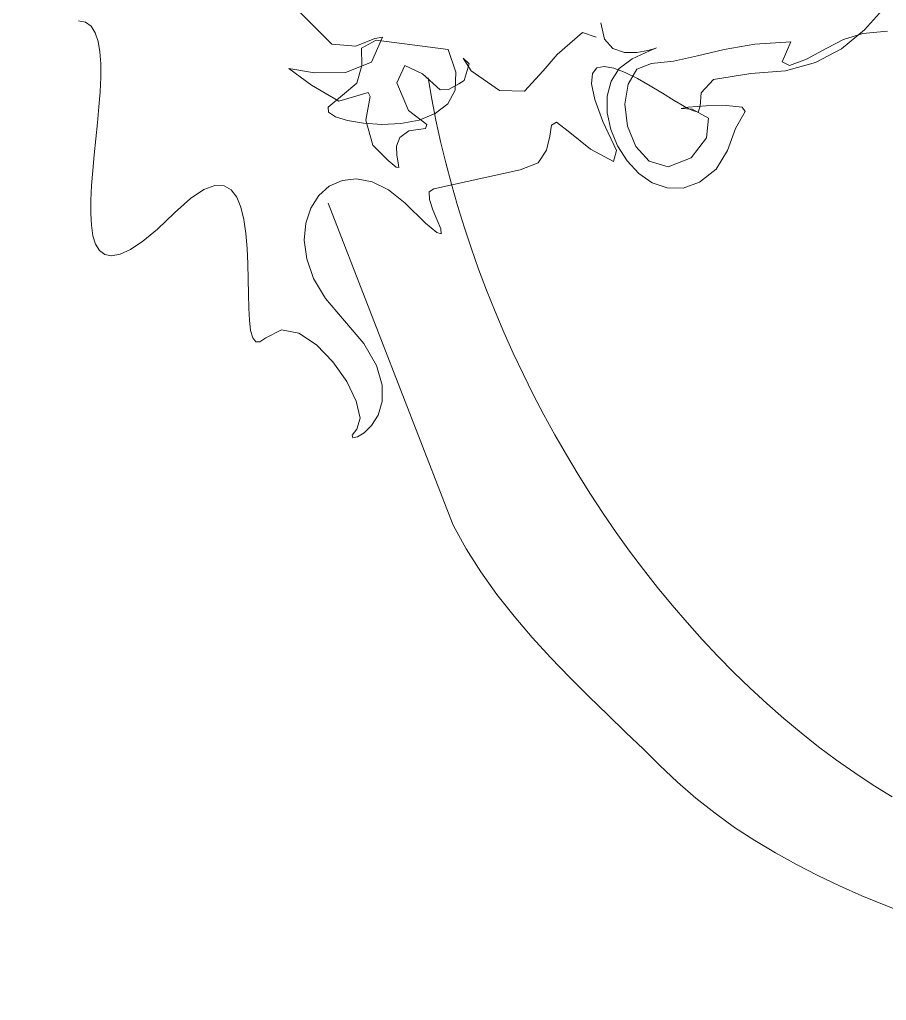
# Model space of a CAD drawing. Header units: centimetres. Extents: x -377343 to 693706, y 194584 to 813780.
# Drawn here: x 185090.48 to 185119.74, y 498796.2 to 498829.31 of the extents above; entities that cross this region are included whole.
import ezdxf

# ---------------------------------------------------------------- set-up
doc = ezdxf.new("R2010")
doc.units = ezdxf.units.CM
doc.layers.add('PIPA', color=11, linetype='Continuous')
doc.layers.add('TEXT', color=7, linetype='Continuous')

msp = doc.modelspace()

# ---------------------------------------------------------------- linework, layer by layer
at = {"layer": 'PIPA', "lineweight": 35, "extrusion": (0, 0.816497, 0.57735), "elevation": 193451.324}
msp.add_lwpolyline([(-421704.212, -325591.681), (-159560.265, -63447.734), (377343.333, -600351.331), (-158232.47, -1135927.133), (-693706.405, -600453.199), (-454216.825, -360963.619)], dxfattribs=at)
at = {"layer": 'TEXT', "color": 2, "linetype": 'Continuous', "lineweight": 13}
for p, q in [((185099.728, 498829.774), (185101.026, 498828.477)), ((185099.728, 498829.774), (185101.026, 498828.477)), ((185119.706, 498829.757), (185119, 498828.961)), ((185092.706, 498829.223), (185092.464, 498829.271)), ((185092.895, 498829.085), (185092.706, 498829.223)), ((185110.106, 498829.206), (185110.22, 498828.647)), ((185110.106, 498829.206), (185110.22, 498828.647)), ((185093.035, 498828.867), (185092.895, 498829.085)), ((185093.132, 498828.576), (185093.035, 498828.867)), ((185108.623, 498828.131), (185109.482, 498828.876)), ((185108.623, 498828.131), (185109.482, 498828.876)), ((185109.482, 498828.876), (185109.944, 498828.72)), ((185109.482, 498828.876), (185109.944, 498828.72)), ((185119, 498828.961), (185118.225, 498828.328)), ((185118.295, 498828.639), (185118.947, 498828.841)), ((185118.295, 498828.639), (185118.947, 498828.841)), ((185118.947, 498828.841), (185119.775, 498828.921)), ((185118.947, 498828.841), (185119.775, 498828.921)), ((185093.192, 498828.224), (185093.132, 498828.576)), ((185101.026, 498828.477), (185101.827, 498828.414)), ((185101.026, 498828.477), (185101.827, 498828.414)), ((185101.827, 498828.414), (185102.467, 498828.675)), ((185101.827, 498828.414), (185102.467, 498828.675)), ((185102.025, 498828.352), (185102.518, 498828.622)), ((185102.728, 498828.72), (185102.36, 498827.871)), ((185102.728, 498828.72), (185102.36, 498827.871)), ((185102.467, 498828.675), (185102.728, 498828.72)), ((185102.467, 498828.675), (185102.728, 498828.72)), ((185102.518, 498828.622), (185104.95, 498828.298)), ((185110.22, 498828.647), (185110.51, 498828.333)), ((185110.22, 498828.647), (185110.51, 498828.333)), ((185114.261, 498828.301), (185115.298, 498828.482)), ((185114.261, 498828.301), (185115.298, 498828.482)), ((185115.298, 498828.482), (185116.511, 498828.558)), ((185115.298, 498828.482), (185116.511, 498828.558)), ((185116.511, 498828.558), (185116.222, 498827.881)), ((185116.511, 498828.558), (185116.222, 498827.881)), ((185117.728, 498828.342), (185118.295, 498828.639)), ((185117.728, 498828.342), (185118.295, 498828.639)), ((185093.219, 498827.817), (185093.192, 498828.224)), ((185102.037, 498827.757), (185102.025, 498828.352)), ((185104.95, 498828.298), (185105.202, 498827.532)), ((185110.51, 498828.333), (185110.902, 498828.206)), ((185110.51, 498828.333), (185110.902, 498828.206)), ((185110.902, 498828.206), (185111.32, 498828.205)), ((185110.902, 498828.206), (185111.32, 498828.205)), ((185111.743, 498828.261), (185111.16, 498827.99)), ((185111.743, 498828.261), (185111.16, 498827.99)), ((185111.32, 498828.205), (185111.688, 498828.27)), ((185111.32, 498828.205), (185111.688, 498828.27)), ((185111.688, 498828.27), (185111.932, 498828.341)), ((185111.688, 498828.27), (185111.932, 498828.341)), ((185111.975, 498828.358), (185111.743, 498828.261)), ((185111.975, 498828.358), (185111.743, 498828.261)), ((185111.932, 498828.341), (185111.975, 498828.358)), ((185111.932, 498828.341), (185111.975, 498828.358)), ((185113.359, 498828.085), (185114.261, 498828.301)), ((185113.359, 498828.085), (185114.261, 498828.301)), ((185117.048, 498827.98), (185117.728, 498828.342)), ((185117.048, 498827.98), (185117.728, 498828.342)), ((185118.225, 498828.328), (185117.348, 498827.866)), ((185093.22, 498827.365), (185093.219, 498827.817)), ((185102.36, 498827.871), (185101.482, 498827.524)), ((185102.36, 498827.871), (185101.482, 498827.524)), ((185105.656, 498827.813), (185105.449, 498828.005)), ((185105.449, 498828.005), (185105.728, 498827.585)), ((185105.656, 498827.813), (185105.449, 498828.005)), ((185105.449, 498828.005), (185105.728, 498827.585)), ((185105.485, 498827.26), (185105.656, 498827.813)), ((185105.485, 498827.26), (185105.656, 498827.813)), ((185108.16, 498827.585), (185108.623, 498828.131)), ((185108.16, 498827.585), (185108.623, 498828.131)), ((185111.16, 498827.99), (185110.722, 498827.664)), ((185111.16, 498827.99), (185110.722, 498827.664)), ((185111.317, 498827.635), (185111.809, 498827.828)), ((185111.317, 498827.635), (185111.809, 498827.828)), ((185111.809, 498827.828), (185112.555, 498827.904)), ((185111.809, 498827.828), (185112.555, 498827.904)), ((185112.555, 498827.904), (185113.359, 498828.085)), ((185112.555, 498827.904), (185113.359, 498828.085)), ((185116.222, 498827.881), (185116.474, 498827.757)), ((185116.222, 498827.881), (185116.474, 498827.757)), ((185117.348, 498827.866), (185116.339, 498827.583)), ((185116.474, 498827.757), (185117.048, 498827.98)), ((185116.474, 498827.757), (185117.048, 498827.98)), ((185100.437, 498827.511), (185099.566, 498827.666)), ((185099.566, 498827.666), (185100.332, 498827.095)), ((185100.437, 498827.511), (185099.566, 498827.666)), ((185099.566, 498827.666), (185100.332, 498827.095)), ((185101.482, 498827.524), (185100.437, 498827.511)), ((185101.482, 498827.524), (185100.437, 498827.511)), ((185101.869, 498827.163), (185102.037, 498827.757)), ((185103.215, 498827.179), (185103.485, 498827.765)), ((185103.215, 498827.179), (185103.485, 498827.765)), ((185103.485, 498827.765), (185104.08, 498827.486)), ((185103.485, 498827.765), (185104.08, 498827.486)), ((185104.08, 498827.486), (185104.674, 498826.936)), ((185104.08, 498827.486), (185104.674, 498826.936)), ((185105.202, 498827.532), (185105.179, 498826.926)), ((185105.728, 498827.585), (185106.683, 498826.918)), ((185105.728, 498827.585), (185106.683, 498826.918)), ((185107.53, 498826.9), (185108.16, 498827.585)), ((185107.53, 498826.9), (185108.16, 498827.585)), ((185109.822, 498827.492), (185109.791, 498827.144)), ((185109.971, 498827.679), (185109.822, 498827.492)), ((185110.218, 498827.731), (185109.971, 498827.679)), ((185110.543, 498827.672), (185110.218, 498827.731)), ((185110.722, 498827.664), (185110.445, 498827.231)), ((185110.722, 498827.664), (185110.445, 498827.231)), ((185110.923, 498827.527), (185110.543, 498827.672)), ((185111.338, 498827.321), (185110.923, 498827.527)), ((185111.021, 498827.137), (185111.317, 498827.635)), ((185111.021, 498827.137), (185111.317, 498827.635)), ((185115.166, 498827.487), (185113.907, 498827.284)), ((185116.339, 498827.583), (185115.166, 498827.487)), ((185093.199, 498826.878), (185093.22, 498827.365)), ((185100.896, 498826.352), (185101.869, 498827.163)), ((185103.611, 498826.239), (185103.215, 498827.179)), ((185103.611, 498826.239), (185103.215, 498827.179)), ((185104.269, 498827.342), (185104.392, 498826.628)), ((185104.269, 498827.342), (185104.392, 498826.628)), ((185105.311, 498827.14), (185105.485, 498827.26)), ((185105.311, 498827.14), (185105.485, 498827.26)), ((185109.791, 498827.144), (185109.901, 498826.612)), ((185110.445, 498827.231), (185110.315, 498826.722)), ((185110.445, 498827.231), (185110.315, 498826.722)), ((185111.767, 498827.079), (185111.338, 498827.321)), ((185113.907, 498827.284), (185113.484, 498826.838)), ((185093.161, 498826.364), (185093.199, 498826.878)), ((185100.332, 498827.095), (185101.26, 498826.561)), ((185100.332, 498827.095), (185101.26, 498826.561)), ((185101.26, 498826.561), (185102.242, 498826.855)), ((185101.26, 498826.561), (185102.242, 498826.855)), ((185102.242, 498826.855), (185102.32, 498826.717)), ((185102.242, 498826.855), (185102.32, 498826.717)), ((185104.674, 498826.936), (185104.956, 498826.948)), ((185104.674, 498826.936), (185104.956, 498826.948)), ((185105.179, 498826.926), (185104.932, 498826.466)), ((185104.956, 498826.948), (185105.311, 498827.14)), ((185104.956, 498826.948), (185105.311, 498827.14)), ((185106.683, 498826.918), (185107.53, 498826.9)), ((185106.683, 498826.918), (185107.53, 498826.9)), ((185110.917, 498826.456), (185111.021, 498827.137)), ((185110.917, 498826.456), (185111.021, 498827.137)), ((185112.188, 498826.825), (185111.767, 498827.079)), ((185112.582, 498826.584), (185112.188, 498826.825)), ((185113.484, 498826.838), (185113.456, 498826.392)), ((185102.32, 498826.717), (185102.164, 498825.912)), ((185102.32, 498826.717), (185102.164, 498825.912)), ((185104.392, 498826.628), (185104.533, 498825.913)), ((185104.392, 498826.628), (185104.533, 498825.913)), ((185109.901, 498826.612), (185110.172, 498825.87)), ((185110.315, 498826.722), (185110.318, 498826.168)), ((185110.315, 498826.722), (185110.318, 498826.168)), ((185112.926, 498826.382), (185112.582, 498826.584)), ((185093.112, 498825.832), (185093.161, 498826.364)), ((185100.905, 498826.189), (185100.896, 498826.352)), ((185101.14, 498826.034), (185100.905, 498826.189)), ((185104.224, 498825.768), (185103.611, 498826.239)), ((185104.224, 498825.768), (185103.611, 498826.239)), ((185104.932, 498826.466), (185104.512, 498826.136)), ((185110.318, 498826.168), (185110.44, 498825.599)), ((185110.318, 498826.168), (185110.44, 498825.599)), ((185111.004, 498825.714), (185110.917, 498826.456)), ((185111.004, 498825.714), (185110.917, 498826.456)), ((185113.055, 498826.357), (185112.813, 498826.31)), ((185113.055, 498826.357), (185112.813, 498826.31)), ((185112.813, 498826.31), (185113.187, 498826.288)), ((185112.813, 498826.31), (185113.187, 498826.288)), ((185113.2, 498826.242), (185112.926, 498826.382)), ((185113.653, 498826.399), (185113.055, 498826.357)), ((185113.653, 498826.399), (185113.055, 498826.357)), ((185113.187, 498826.288), (185113.733, 498825.984)), ((185113.187, 498826.288), (185113.733, 498825.984)), ((185113.382, 498826.19), (185113.2, 498826.242)), ((185113.456, 498826.392), (185113.382, 498826.19)), ((185114.346, 498826.408), (185113.653, 498826.399)), ((185114.346, 498826.408), (185113.653, 498826.399)), ((185114.872, 498826.353), (185114.346, 498826.408)), ((185114.872, 498826.353), (185114.346, 498826.408)), ((185114.646, 498825.63), (185114.971, 498826.206)), ((185114.646, 498825.63), (185114.971, 498826.206)), ((185114.971, 498826.206), (185114.872, 498826.353)), ((185114.971, 498826.206), (185114.872, 498826.353)), ((185093.058, 498825.291), (185093.112, 498825.832)), ((185101.553, 498825.903), (185101.14, 498826.034)), ((185102.092, 498825.811), (185101.553, 498825.903)), ((185102.164, 498825.912), (185102.404, 498825.071)), ((185102.164, 498825.912), (185102.404, 498825.071)), ((185103.967, 498825.92), (185103.349, 498825.805)), ((185104.512, 498826.136), (185103.967, 498825.92)), ((185104.533, 498825.913), (185104.69, 498825.195)), ((185104.533, 498825.913), (185104.69, 498825.195)), ((185108.602, 498825.85), (185108.44, 498825.745)), ((185109.004, 498825.541), (185108.602, 498825.85)), ((185110.172, 498825.87), (185110.626, 498824.892)), ((185113.733, 498825.984), (185113.663, 498825.315)), ((185113.733, 498825.984), (185113.663, 498825.315)), ((185102.707, 498825.773), (185102.092, 498825.811)), ((185103.349, 498825.805), (185102.707, 498825.773)), ((185103.313, 498825.334), (185103.617, 498825.553)), ((185103.313, 498825.334), (185103.617, 498825.553)), ((185103.617, 498825.553), (185104.188, 498825.639)), ((185103.617, 498825.553), (185104.188, 498825.639)), ((185104.188, 498825.639), (185104.224, 498825.768)), ((185104.188, 498825.639), (185104.224, 498825.768)), ((185108.44, 498825.745), (185108.376, 498825.379)), ((185109.749, 498824.941), (185109.004, 498825.541)), ((185110.44, 498825.599), (185110.667, 498825.047)), ((185110.44, 498825.599), (185110.667, 498825.047)), ((185111.278, 498825.033), (185111.004, 498825.714)), ((185111.278, 498825.033), (185111.004, 498825.714)), ((185114.376, 498824.891), (185114.646, 498825.63)), ((185114.376, 498824.891), (185114.646, 498825.63)), ((185093.003, 498824.751), (185093.058, 498825.291)), ((185103.203, 498825.041), (185103.313, 498825.334)), ((185103.203, 498825.041), (185103.313, 498825.334)), ((185104.69, 498825.195), (185104.864, 498824.477)), ((185104.69, 498825.195), (185104.864, 498824.477)), ((185108.376, 498825.379), (185108.271, 498824.904)), ((185113.663, 498825.315), (185113.153, 498824.646)), ((185113.663, 498825.315), (185113.153, 498824.646)), ((185102.404, 498825.071), (185102.927, 498824.557)), ((185102.404, 498825.071), (185102.927, 498824.557)), ((185103.21, 498824.735), (185103.203, 498825.041)), ((185103.21, 498824.735), (185103.203, 498825.041)), ((185108.271, 498824.904), (185107.987, 498824.475)), ((185110.529, 498824.52), (185109.749, 498824.941)), ((185110.626, 498824.892), (185110.529, 498824.52)), ((185110.667, 498825.047), (185110.985, 498824.544)), ((185110.667, 498825.047), (185110.985, 498824.544)), ((185111.736, 498824.535), (185111.278, 498825.033)), ((185111.736, 498824.535), (185111.278, 498825.033)), ((185113.998, 498824.261), (185114.376, 498824.891)), ((185113.998, 498824.261), (185114.376, 498824.891)), ((185092.952, 498824.219), (185093.003, 498824.751)), ((185102.927, 498824.557), (185103.194, 498824.326)), ((185102.927, 498824.557), (185103.194, 498824.326)), ((185103.261, 498824.474), (185103.21, 498824.735)), ((185103.261, 498824.474), (185103.21, 498824.735)), ((185110.985, 498824.544), (185111.379, 498824.119)), ((185110.985, 498824.544), (185111.379, 498824.119)), ((185112.376, 498824.342), (185111.736, 498824.535)), ((185112.376, 498824.342), (185111.736, 498824.535)), ((185113.153, 498824.646), (185112.376, 498824.342)), ((185113.153, 498824.646), (185112.376, 498824.342)), ((185092.912, 498823.706), (185092.952, 498824.219)), ((185103.194, 498824.326), (185103.281, 498824.318)), ((185103.194, 498824.326), (185103.281, 498824.318)), ((185103.281, 498824.318), (185103.261, 498824.474)), ((185103.281, 498824.318), (185103.261, 498824.474)), ((185107.383, 498824.244), (185104.464, 498823.595)), ((185104.864, 498824.477), (185105.055, 498823.757)), ((185104.864, 498824.477), (185105.055, 498823.757)), ((185107.987, 498824.475), (185107.383, 498824.244)), ((185113.435, 498823.827), (185113.998, 498824.261)), ((185113.435, 498823.827), (185113.998, 498824.261)), ((185101.365, 498823.88), (185100.935, 498823.684)), ((185101.851, 498823.938), (185101.365, 498823.88)), ((185102.377, 498823.84), (185101.851, 498823.938)), ((185102.929, 498823.569), (185102.377, 498823.84)), ((185111.379, 498824.119), (185111.835, 498823.803)), ((185111.379, 498824.119), (185111.835, 498823.803)), ((185092.887, 498823.22), (185092.912, 498823.706)), ((185096.7, 498823.573), (185096.246, 498823.27)), ((185097.076, 498823.71), (185096.7, 498823.573)), ((185097.382, 498823.7), (185097.076, 498823.71)), ((185097.625, 498823.562), (185097.382, 498823.7)), ((185097.813, 498823.314), (185097.625, 498823.562)), ((185100.935, 498823.684), (185100.577, 498823.368)), ((185103.491, 498823.109), (185102.929, 498823.569)), ((185104.464, 498823.595), (185104.302, 498823.493)), ((185105.055, 498823.757), (185105.261, 498823.038)), ((185105.055, 498823.757), (185105.261, 498823.038)), ((185111.835, 498823.803), (185112.339, 498823.629)), ((185111.835, 498823.803), (185112.339, 498823.629)), ((185112.339, 498823.629), (185112.877, 498823.626)), ((185112.339, 498823.629), (185112.877, 498823.626)), ((185112.877, 498823.626), (185113.435, 498823.827)), ((185112.877, 498823.626), (185113.435, 498823.827)), ((185092.883, 498822.771), (185092.887, 498823.22)), ((185096.246, 498823.27), (185095.708, 498822.784)), ((185097.953, 498822.974), (185097.813, 498823.314)), ((185100.577, 498823.368), (185100.307, 498822.948)), ((185104.302, 498823.493), (185104.313, 498823.235)), ((185104.313, 498823.235), (185104.428, 498822.893)), ((185098.053, 498822.561), (185097.953, 498822.974)), ((185100.307, 498822.948), (185100.139, 498822.441)), ((185105.112, 498812.245), (185100.896, 498823.109)), ((185104.181, 498822.442), (185103.491, 498823.109)), ((185104.428, 498822.893), (185104.579, 498822.538)), ((185105.261, 498823.038), (185105.484, 498822.32)), ((185105.261, 498823.038), (185105.484, 498822.32)), ((185092.904, 498822.366), (185092.883, 498822.771)), ((185095.708, 498822.784), (185095.136, 498822.242)), ((185098.119, 498822.093), (185098.053, 498822.561)), ((185104.579, 498822.538), (185104.697, 498822.244)), ((185092.957, 498822.016), (185092.904, 498822.366)), ((185095.136, 498822.242), (185094.643, 498821.836)), ((185100.139, 498822.441), (185100.089, 498821.865)), ((185104.567, 498822.124), (185104.181, 498822.442)), ((185104.697, 498822.244), (185104.716, 498822.082)), ((185105.484, 498822.32), (185105.723, 498821.602)), ((185105.484, 498822.32), (185105.723, 498821.602)), ((185093.046, 498821.729), (185092.957, 498822.016)), ((185098.16, 498821.589), (185098.119, 498822.093)), ((185100.089, 498821.865), (185100.173, 498821.238)), ((185104.716, 498822.082), (185104.567, 498822.124)), ((185093.177, 498821.513), (185093.046, 498821.729)), ((185094.224, 498821.555), (185093.873, 498821.391)), ((185094.643, 498821.836), (185094.224, 498821.555)), ((185098.183, 498821.066), (185098.16, 498821.589)), ((185105.723, 498821.602), (185105.977, 498820.886)), ((185105.723, 498821.602), (185105.977, 498820.886)), ((185093.355, 498821.38), (185093.177, 498821.513)), ((185093.585, 498821.336), (185093.355, 498821.38)), ((185093.873, 498821.391), (185093.585, 498821.336)), ((185100.173, 498821.238), (185100.407, 498820.576)), ((185098.194, 498820.543), (185098.183, 498821.066)), ((185105.977, 498820.886), (185106.247, 498820.173)), ((185105.977, 498820.886), (185106.247, 498820.173)), ((185098.203, 498820.039), (185098.194, 498820.543)), ((185100.407, 498820.576), (185100.805, 498819.896)), ((185098.215, 498819.571), (185098.203, 498820.039)), ((185100.805, 498819.896), (185101.383, 498819.217)), ((185106.247, 498820.173), (185106.532, 498819.462)), ((185106.247, 498820.173), (185106.532, 498819.462)), ((185098.239, 498819.159), (185098.215, 498819.571)), ((185101.383, 498819.217), (185102.103, 498818.377)), ((185106.532, 498819.462), (185106.832, 498818.755)), ((185106.532, 498819.462), (185106.832, 498818.755)), ((185098.281, 498818.82), (185098.239, 498819.159)), ((185098.35, 498818.573), (185098.281, 498818.82)), ((185098.453, 498818.437), (185098.35, 498818.573)), ((185098.788, 498818.569), (185098.596, 498818.429)), ((185099.32, 498818.835), (185098.788, 498818.569)), ((185099.908, 498818.726), (185099.32, 498818.835)), ((185100.504, 498818.335), (185099.908, 498818.726)), ((185106.832, 498818.755), (185107.147, 498818.052)), ((185106.832, 498818.755), (185107.147, 498818.052)), ((185098.596, 498818.429), (185098.453, 498818.437)), ((185101.059, 498817.758), (185100.504, 498818.335)), ((185102.103, 498818.377), (185102.53, 498817.629)), ((185107.147, 498818.052), (185107.476, 498817.353)), ((185107.147, 498818.052), (185107.476, 498817.353)), ((185101.522, 498817.09), (185101.059, 498817.758)), ((185102.53, 498817.629), (185102.717, 498816.975)), ((185107.476, 498817.353), (185107.821, 498816.66)), ((185107.476, 498817.353), (185107.821, 498816.66)), ((185101.844, 498816.425), (185101.522, 498817.09)), ((185102.717, 498816.975), (185102.716, 498816.418)), ((185107.821, 498816.66), (185108.179, 498815.972)), ((185107.821, 498816.66), (185108.179, 498815.972)), ((185101.976, 498815.859), (185101.844, 498816.425)), ((185102.716, 498816.418), (185102.58, 498815.961)), ((185102.58, 498815.961), (185102.361, 498815.608)), ((185108.179, 498815.972), (185108.552, 498815.291)), ((185108.179, 498815.972), (185108.552, 498815.291)), ((185101.869, 498815.488), (185101.976, 498815.859)), ((185102.361, 498815.608), (185102.112, 498815.36)), ((185101.712, 498815.282), (185101.869, 498815.488)), ((185101.735, 498815.194), (185101.712, 498815.282)), ((185102.112, 498815.36), (185101.886, 498815.221)), ((185108.552, 498815.291), (185108.938, 498814.616)), ((185108.552, 498815.291), (185108.938, 498814.616)), ((185101.886, 498815.221), (185101.735, 498815.194)), ((185108.938, 498814.616), (185109.339, 498813.95)), ((185108.938, 498814.616), (185109.339, 498813.95)), ((185109.339, 498813.95), (185109.752, 498813.291)), ((185109.339, 498813.95), (185109.752, 498813.291)), ((185109.752, 498813.291), (185110.18, 498812.64)), ((185109.752, 498813.291), (185110.18, 498812.64)), ((185110.18, 498812.64), (185110.62, 498811.999)), ((185110.18, 498812.64), (185110.62, 498811.999)), ((185105.55, 498811.444), (185105.112, 498812.245)), ((185110.62, 498811.999), (185111.073, 498811.368)), ((185110.62, 498811.999), (185111.073, 498811.368)), ((185106.046, 498810.664), (185105.55, 498811.444)), ((185111.073, 498811.368), (185111.539, 498810.747)), ((185111.073, 498811.368), (185111.539, 498810.747)), ((185106.589, 498809.906), (185106.046, 498810.664)), ((185111.539, 498810.747), (185112.018, 498810.137)), ((185111.539, 498810.747), (185112.018, 498810.137)), ((185112.018, 498810.137), (185112.509, 498809.538)), ((185112.018, 498810.137), (185112.509, 498809.538)), ((185107.172, 498809.17), (185106.589, 498809.906)), ((185112.509, 498809.538), (185113.012, 498808.952)), ((185112.509, 498809.538), (185113.012, 498808.952)), ((185107.784, 498808.456), (185107.172, 498809.17)), ((185113.012, 498808.952), (185113.527, 498808.378)), ((185113.012, 498808.952), (185113.527, 498808.378)), ((185108.416, 498807.765), (185107.784, 498808.456)), ((185113.527, 498808.378), (185114.054, 498807.818)), ((185113.527, 498808.378), (185114.054, 498807.818)), ((185109.058, 498807.098), (185108.416, 498807.765)), ((185114.054, 498807.818), (185114.593, 498807.271)), ((185114.054, 498807.818), (185114.593, 498807.271)), ((185109.701, 498806.455), (185109.058, 498807.098)), ((185114.593, 498807.271), (185115.143, 498806.739)), ((185114.593, 498807.271), (185115.143, 498806.739)), ((185115.143, 498806.739), (185115.704, 498806.221)), ((185115.143, 498806.739), (185115.704, 498806.221)), ((185110.334, 498805.837), (185109.701, 498806.455)), ((185115.704, 498806.221), (185116.276, 498805.719)), ((185115.704, 498806.221), (185116.276, 498805.719)), ((185110.949, 498805.244), (185110.334, 498805.837)), ((185116.276, 498805.719), (185116.86, 498805.234)), ((185116.276, 498805.719), (185116.86, 498805.234)), ((185111.536, 498804.677), (185110.949, 498805.244)), ((185116.86, 498805.234), (185117.453, 498804.765)), ((185116.86, 498805.234), (185117.453, 498804.765)), ((185112.085, 498804.137), (185111.536, 498804.677)), ((185117.453, 498804.765), (185118.058, 498804.313)), ((185117.453, 498804.765), (185118.058, 498804.313)), ((185118.058, 498804.313), (185118.672, 498803.879)), ((185118.058, 498804.313), (185118.672, 498803.879)), ((185112.688, 498803.563), (185112.085, 498804.137)), ((185118.672, 498803.879), (185119.297, 498803.463)), ((185118.672, 498803.879), (185119.297, 498803.463)), ((185113.312, 498803.023), (185112.688, 498803.563)), ((185119.297, 498803.463), (185119.931, 498803.067)), ((185119.297, 498803.463), (185119.931, 498803.067)), ((185113.956, 498802.517), (185113.312, 498803.023)), ((185114.618, 498802.042), (185113.956, 498802.517)), ((185115.297, 498801.596), (185114.618, 498802.042)), ((185115.992, 498801.177), (185115.297, 498801.596)), ((185116.703, 498800.783), (185115.992, 498801.177)), ((185117.427, 498800.413), (185116.703, 498800.783)), ((185118.163, 498800.064), (185117.427, 498800.413)), ((185118.911, 498799.734), (185118.163, 498800.064)), ((185119.668, 498799.422), (185118.911, 498799.734)), ((185120.435, 498799.126), (185119.668, 498799.422))]:
    msp.add_line(p, q, dxfattribs=at)

doc.saveas('drawing.dxf')
